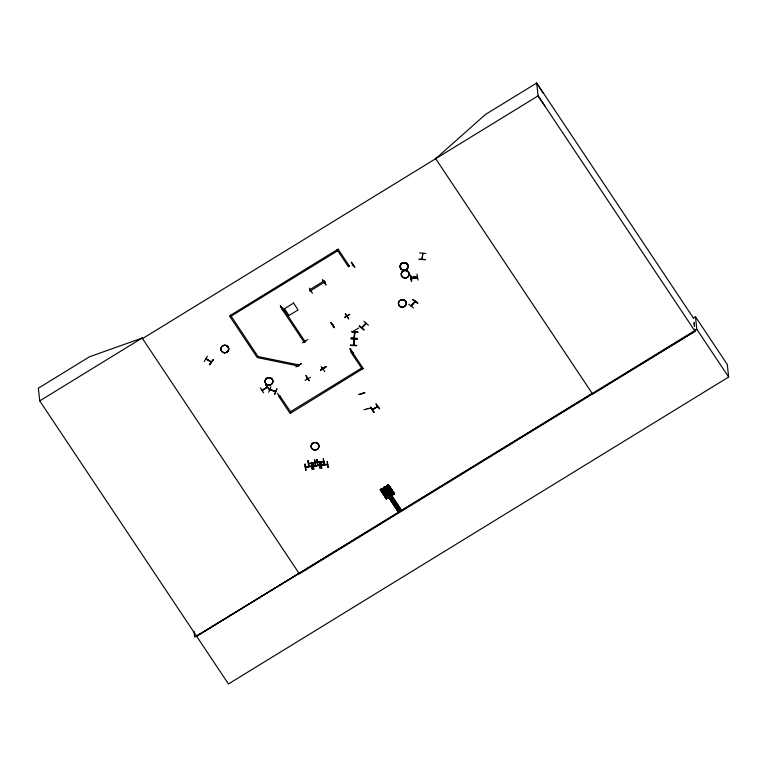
<?xml version="1.0" encoding="UTF-8"?>
<svg xmlns="http://www.w3.org/2000/svg" width="767" height="767" viewBox="0 0 767 767"><rect width="100%" height="100%" fill="white"/><g stroke="black" fill="none" stroke-linecap="round" stroke-linejoin="round"><path stroke-width="1.15" d="M350.452 345.092L356.732 345.399M419.05 259.112L425.34 259.553M351.056 338.189L357.345 338.63M351.085 337.95L357.364 338.391M356.722 345.812L350.433 345.342M425.321 259.792L419.031 259.332M350.989 339.043L357.269 339.484M351.641 331.536L357.901 332.312L351.641 331.555M353.923 339.196L353.424 344.949M354.229 339.34L353.74 344.977M419.597 252.937L425.877 253.474M422.838 253.263L422.061 259.236L422.857 253.388M391.218 490.084L391.352 490.813L390.681 490.813M361.794 393.768L362.034 393.442M351.622 331.775L357.901 332.312M372.858 409.223L377.124 406.855M377.594 406.261L377.652 406.74L377.441 406.28M261.921 390.288L267.3 387.316M262.64 390.144L267.223 387.028M310.693 290.751L310.098 291.077L324.92 281.892L324.566 282.333M307.481 378.112L306.886 378.438L307.797 378.793M323.089 368.62L323.175 369.109L323.664 368.582M351.181 351.957L351.516 351.391M354.383 337.988L354.853 331.919M299.005 364.795L298.756 366.089L257.731 357.671L257.98 356.377M414.122 277.386L414.238 278.047M414.094 277.472L414.228 277.98M347.01 316.531L346.991 316.512M411.505 305.582L411.054 306.1L415.11 301.278M411.352 305.458L415.139 301.46M415.302 301.68L411.313 305.975M362.254 327.269L361.775 327.758L366.08 323.319M362.024 327.643L366.175 323.569M354.833 332.466L354.086 337.365M305.649 341.411L305.439 341.238M384.363 494.044L384.392 494.705L385.053 494.638M413.509 308.008L408.734 304.24M270.924 386.654L268.632 392.273M276.829 388.811L274.519 394.545L276.916 388.936M305.429 467.084L311.69 466.317M306.033 466.825L311.076 466.374M308.526 463.536L314.786 462.769M310.99 466.403L311.718 466.528M313.435 466.106L319.695 465.339M317.394 462.453L323.664 461.686M319.676 465.157L313.598 466.365L313.53 465.847M321.344 465.138C340.318 462.827 309.657 467.295 327.02 464.198M326.915 464.457L327.471 464.332M359.502 325.822L364.143 329.762M262.017 390.192L262.573 390.163M352.878 264.874L352.437 265.19M323.252 368.869L323.607 368.428M204.243 361.525L207.387 356.262M205.882 358.889L210.589 361.803M213.236 359.819L209.535 364.747L213.255 359.828M213.044 359.694L209.535 364.747M306.023 467.256L305.966 466.767M305.525 466.825L305.592 467.343L311.67 466.135M313.492 466.096L319.561 465.301M319.062 465.425L319.101 465.166M321.411 465.138L321.45 464.879M385.053 494.677L384.574 493.948M390.748 490.103L390.691 490.842M307.462 377.93L307.672 378.591M359.311 326.033L363.932 330.078M412.809 299.609L417.852 303.195L412.867 299.533M368.486 325.294L363.874 321.229M362.235 327.135L366.06 323.137M380.739 489.336L386.817 498.483L386.213 498.857L380.24 489.586L382.167 488.474L381.544 488.857L387.661 497.975L388.255 497.61L382.024 488.512L388.025 497.754M390.94 495.961L384.804 486.853L385.283 486.508L383.366 487.726L389.473 496.853L390.087 496.479L383.999 487.342L383.375 487.726L383.97 487.361M390.902 495.99L384.938 486.719L391.18 495.818M386.434 485.856L388.466 484.61L394.545 493.747L388.323 484.648L387.843 484.993L393.979 494.101L394.535 493.766L392.493 494.993L386.405 485.866L387.009 485.501L392.838 494.782M386.204 498.857L388.112 497.63M386.338 498.723L386.827 498.473M387.642 497.984L388.236 497.63L387.766 497.85L381.678 488.723L382.148 488.493M400.815 509.71L397.948 511.551L388.821 497.85L391.908 495.971L401.026 509.681L391.899 495.99M390.969 496.546L391.391 496.287L400.508 509.997L390.969 496.546L400.115 510.247M393.078 494.638L386.673 485.607M388.121 484.821L393.931 494.13L394.516 493.775M394.411 493.775L388.179 484.686M398.466 511.234L398.888 510.975L389.751 497.275L389.339 497.534L398.514 511.215L389.224 497.61M352.379 265.133L352.715 264.701M279.552 395.532L279.178 395.762M351.593 351.679L350.96 351.631M417.679 303.377L412.799 299.504M435.675 158.702L485.482 114.446L536.689 83.028L693.579 318.305M269.831 389.291L275.583 391.803L269.984 389.281M305.285 341.746L304.269 342.533L281.786 308.823L282.601 307.922M367.029 408.706L367.038 408.514M387.958 484.897L394.085 494.006M387.881 484.965L388.092 484.84M398.878 510.985L389.741 497.294M391.352 496.326L400.518 509.988M398.14 511.282L389.176 497.639M400.662 509.911L391.688 496.067L400.853 509.748M370.576 407.306L374.028 412.33L370.653 407.277M280.252 305.985L283.589 311.057L280.463 305.851M322.648 279.965L326.061 285.008L322.715 279.83M260.291 387.738L263.647 392.915M277.251 393.212L280.664 398.255M321.124 366.636L324.757 371.544M308.612 463.728L314.767 462.587M317.375 462.261L323.645 461.504M693.454 317.998L695.468 316.761L727.279 364.459L728.65 377.038L228.451 683.972L39.731 400.882L142.202 337.998M299.025 364.948L258 356.53L256.964 357.163L229.477 315.946L338.151 249.093M310.539 290.52L309.897 289.696L324.096 280.818M337.116 249.735L348.371 266.743L349.388 265.948M293.502 303.147L284.471 308.689L289.006 315.505L298.047 309.964L293.464 302.86M363.27 368.428L290.137 413.471L278.891 396.616L279.917 395.82M362.235 369.061L351.008 352.369L352.024 351.574M372.34 409.415L372.426 409.914L377.671 406.654M375.974 403.902L379.655 408.878L376.06 403.95M380.921 489.26L381.41 488.838M387.21 485.396L387.757 485.06M380.863 490.525L382.647 489.432M384.123 488.521L385.906 487.438M387.162 486.661L388.936 485.569M383.519 494.504L385.293 493.411M388.553 491.417L386.769 492.462M389.809 490.64L391.592 489.547M384.133 495.424L385.916 494.341M387.393 493.43L389.166 492.337M387.949 494.255L389.722 493.162M392.762 491.302L390.978 492.347M387.086 496.086L385.302 497.131M388.562 495.175L390.336 494.092M391.601 493.315L393.375 492.222M388.974 495.798L390.758 494.705M392.014 493.938L393.787 492.845M389.952 499.058L392.618 497.419M396.587 503.382L393.922 504.954M398.341 506.009L395.667 507.572M396.606 509.029L399.262 507.332M196.62 636.169L592.201 393.433M196.64 636.274L696.839 329.331L695.468 316.761M299.025 573.332L194.693 637.07L194.08 631.404M344.565 317.557L349.886 314.259L344.546 317.442M353.587 331.095L358.927 327.845M301.326 363.616L295.918 366.847L301.335 363.692M310.386 377.259L305.026 380.422M324.393 282.352L324.872 282.055M352.341 264.922L352.398 265.401L352.858 264.682M324.508 282.524L324.997 282.237M282.697 307.941L282.131 308.085M310.156 290.808L310.213 291.287L310.673 290.568M351.554 262.237L354.9 267.319L351.257 262.314M312.428 293.377L309.369 288.114M283.579 311.076L280.501 305.812M307.864 339.541L302.543 342.839M265.67 384.603L269.303 389.492L265.689 384.478M267.395 387.258L262.17 390.422M350.03 348.899L353.597 353.855L350.231 348.774M323.099 367.566L323.128 368.122M320.616 369.857L325.946 366.588L320.644 369.972M320.625 369.943L325.937 366.568M320.779 370.183L326.128 366.942M279.533 395.264L279.159 395.58M307.059 378.62L307.337 378.131M309.206 380.739L305.889 375.542L309.283 380.681M330.97 322.619L334.364 327.672L330.855 322.696M348.63 318.919L345.284 313.741L348.64 318.813M334.22 327.739L330.98 322.523M211.261 362.091L205.997 358.707L211.222 361.813M206.457 359.445L206.515 358.946M383.855 487.4L389.847 496.623M391.496 495.626L385.139 486.546M388.112 492.798C389.224 491.216 386.3 492.615 388.217 492.721M536.689 83.028L538.079 95.865L142.509 338.602L142.135 338.046L89.547 356.76L38.35 388.179L39.731 400.882M266.878 387.565L266.743 387.105M309.12 463.699L309.063 463.22M317.998 462.616L317.941 462.137M311.594 466.576L311.536 466.087M319.59 465.598L319.532 465.118M327.509 464.629L327.451 464.15M410.403 275.324L411.486 281.249L410.431 275.305M411.745 281.192L410.719 275.161M358.879 394.42L364.948 392.637L358.927 394.574M363.951 409.846L369.991 408.082M298.747 365.121L298.708 365.706M386.683 485.693L392.627 494.859M391.525 495.607L389.463 496.863L383.5 487.591M314.691 463.057L314.633 462.539M323.569 461.974L323.501 461.456M308.583 466.652L308.152 460.545L308.852 466.614M316.953 459.567L317.461 465.569M305.745 470.171L305.045 464.102L305.765 470.075M312.735 463.258L313.789 469.097M313.051 463.124L313.808 469.203M320.654 462.29L321.709 468.129M320.942 462.156L321.728 468.234M308.861 466.604L308.142 460.545M317.73 465.444L316.992 459.471L317.768 465.435M411.361 278.594L417.574 277.529M411.361 278.622L417.555 277.357M411.409 278.862L417.622 277.769M418.044 280.089L416.951 274.068M314.518 459.864L315.515 465.818L314.767 459.836M323.396 458.781L324.383 464.725M309.235 463.527L314.106 462.932M318.104 462.443L322.974 461.849M306.023 467.285L305.534 467.304M319.331 462.357L320.079 468.436L319.676 462.405M327.998 467.467L327.241 461.389L328.084 467.439M323.07 368.083L322.984 367.546L323.338 367.92M311.421 463.412L312.409 469.356M324.048 464.668L323.338 458.695L324.048 464.773M323.08 461.983L323.07 461.504M314.259 463.105L314.192 462.587M321.996 465.013L321.891 464.831M314.087 465.981L313.971 465.79M377.613 406.443L372.263 409.53M282.323 308.459L282.208 307.96M270.415 389.78L274.979 391.458M317.423 462.654L317.5 462.185M354.105 338.007L354.632 331.9M536.727 83.392L543.621 93.584M544.973 106.057L538.079 95.865L694.969 331.143L299.398 573.879L142.135 338.046M696.839 329.331L728.65 377.038M435.311 158.146L592.575 393.979L695.103 331.344L694.854 329.072M338.17 249.256L349.407 266.111M324.115 280.971L324.767 281.959M352.043 351.727L363.28 368.582M370.605 407.2L374.028 412.33M282.822 308.19L305.304 341.9M386.884 485.511L392.992 494.667M384.938 486.719L391.045 495.866M384.66 486.844L384.123 487.179M389.013 497.649L398.178 511.368M381.822 488.684L387.997 497.773M380.585 489.375L386.702 498.521M380.384 489.471L386.597 498.627M386.472 498.694L380.24 489.586L386.252 498.838M258 356.53L230.493 315.151M279.926 395.983L291.153 412.675M353.366 353.97L349.963 348.956M280.521 305.717L283.876 310.894M307.442 378.697L307.318 377.949M210.657 361.976L211.05 362.072M311.325 463.335L312.102 469.308M305.045 464.102L305.803 470.181M694.116 322.265L694.49 325.668M694.087 322.974L694.471 326.474M399.885 508.253L397.22 509.892M397.507 504.705L394.842 506.345M392.205 490.477L390.422 491.522M387.498 496.709L385.715 497.754M377.076 406.5L377.134 406.98M386.463 495.156L384.679 496.211M361.573 368.083L290.501 411.697M361.909 393.797L361.823 393.509M354.201 339.637L353.827 344.747M351.554 351.219L351.612 351.698M337.768 250.713L231.155 316.138M332.878 324.709L332.801 325.256L332.811 324.671M307.04 378.428L306.944 378.169M311.095 466.144L311.038 466.211M308.631 463.268L308.507 463.345M275.602 391.343L275.487 391.63M270.387 389.435L270.272 389.713M414.784 277.827L414.554 277.309L414.784 277.827M417.382 276.465L411.17 277.568L417.382 276.484M417.43 276.695L411.227 277.894L417.43 276.734M312.6 449.213A3.94 3.758 -6.2 0 0 318.947 446.739A3.94 3.758 -6.2 0 0 313.588 442.751A3.94 3.758 -6.2 0 0 312.6 449.213M312.62 449.241A3.931 3.749 -6.2 0 0 318.938 446.777A3.931 3.749 -6.2 0 0 313.598 442.808A3.931 3.749 -6.2 0 0 312.62 449.241M312.62 449.165A3.921 3.739 -6.2 0 0 318.919 446.71A3.921 3.739 -6.2 0 0 313.598 442.741A3.921 3.739 -6.2 0 0 312.62 449.165M222.976 352.379A3.94 3.758 -6.2 0 0 228.739 348.841A3.94 3.758 -6.2 0 0 222.698 345.879A3.94 3.758 -6.2 0 0 222.976 352.379A3.921 3.739 -6.2 0 0 228.719 348.841A3.921 3.739 -6.2 0 0 222.708 345.888A3.921 3.739 -6.2 0 0 222.986 352.36A3.931 3.749 -6.2 0 0 228.719 348.764A3.931 3.749 -6.2 0 0 222.698 345.802A3.931 3.749 -6.2 0 0 222.976 352.293M402.272 269.821A3.94 3.758 -6.2 0 0 408.034 266.293A3.94 3.758 -6.2 0 0 401.985 263.273A3.94 3.758 -6.2 0 0 402.263 269.783A3.931 3.749 -6.2 0 0 408.025 266.293A3.94 3.758 -6.2 0 0 401.994 263.33A3.931 3.749 -6.2 0 0 402.272 269.744A3.921 3.739 -6.2 0 0 408.015 266.293A3.931 3.749 -6.2 0 0 402.004 263.33A3.94 3.758 -6.2 0 0 402.272 269.821A3.94 3.758 -6.2 0 0 408.034 266.245A3.921 3.739 -6.2 0 0 402.004 263.34A3.921 3.739 -6.2 0 0 402.272 269.735A3.931 3.749 -6.2 0 0 408.015 266.216A3.931 3.749 -6.2 0 0 401.994 263.254A3.931 3.749 -6.2 0 0 402.272 269.811A3.921 3.739 -6.2 0 0 408.006 266.216A3.921 3.739 -6.2 0 0 401.994 263.263A3.921 3.739 -6.2 0 0 402.282 269.811M403.356 277.606A3.94 3.758 -6.2 0 0 409.118 274.068A3.94 3.758 -6.2 0 0 403.078 271.106A3.931 3.749 -6.2 0 0 403.356 277.52A3.931 3.749 -6.2 0 0 409.099 273.992A3.931 3.749 -6.2 0 0 403.078 271.039A3.94 3.758 -6.2 0 0 403.356 277.606A3.921 3.739 -6.2 0 0 409.089 273.992A3.921 3.739 -6.2 0 0 403.078 271.039A3.921 3.739 -6.2 0 0 403.356 277.51M400.508 306.79A3.94 3.758 -6.2 0 0 406.28 303.253A3.931 3.749 -6.2 0 0 400.24 300.213A3.931 3.749 -6.2 0 0 400.508 306.695A3.931 3.749 -6.2 0 0 406.261 303.176A3.921 3.739 -6.2 0 0 400.24 300.223A3.921 3.739 -6.2 0 0 400.518 306.685A3.921 3.739 -6.2 0 0 406.251 303.166A3.94 3.758 -6.2 0 0 400.24 300.28A3.94 3.758 -6.2 0 0 400.508 306.79M267.137 384.737A3.94 3.758 -6.2 0 0 272.889 381.199A3.94 3.758 -6.2 0 0 266.858 378.236A3.94 3.758 -6.2 0 0 267.137 384.737A3.931 3.749 -6.2 0 0 272.889 381.199A3.931 3.749 -6.2 0 0 266.858 378.246A3.921 3.739 -6.2 0 0 267.137 384.641A3.921 3.739 -6.2 0 0 272.87 381.122A3.921 3.739 -6.2 0 0 266.858 378.169A3.931 3.749 -6.2 0 0 267.137 384.727"/></g></svg>
